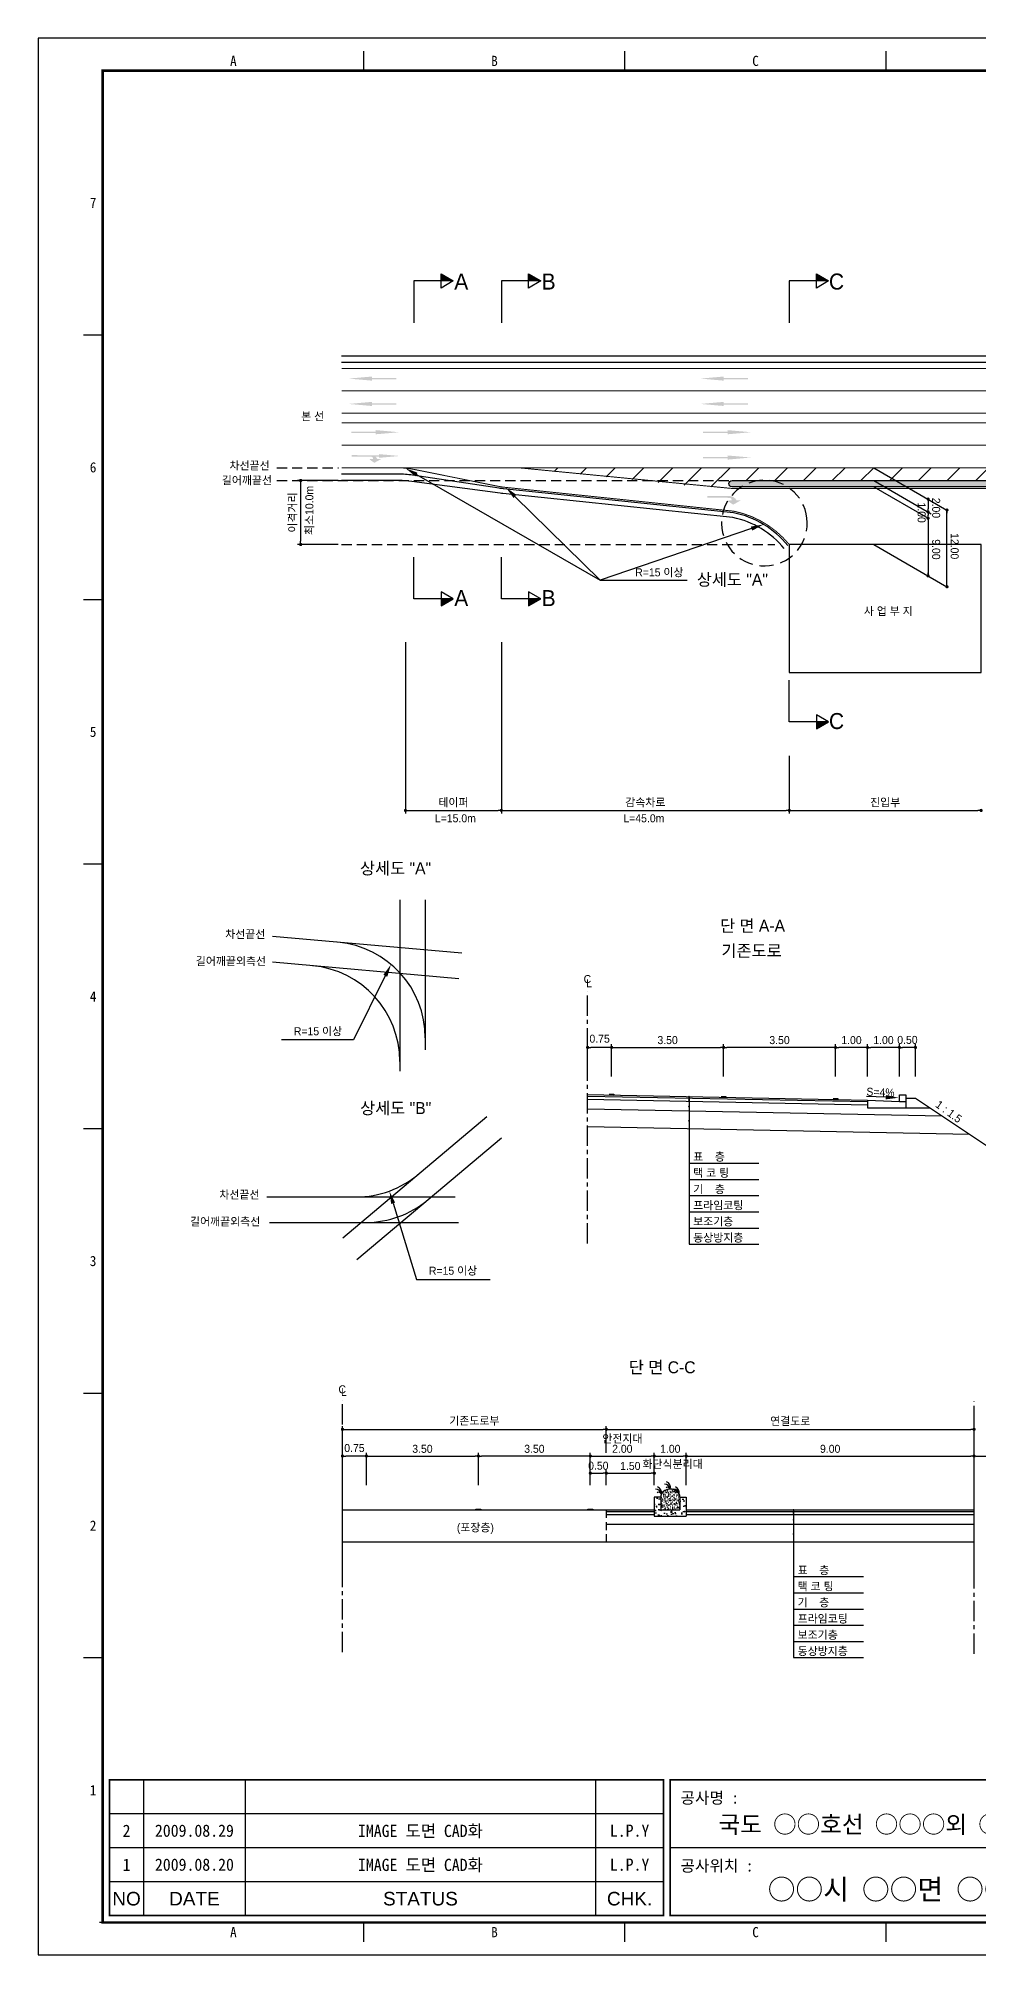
# Model space of a CAD drawing. Header units: millimetres. Extents: x 550 to 974, y 3 to 302.
# Drawn here: x 550.1 to 697.2, y 2.8 to 302.2 of the extents above; entities that cross this region are included whole.
import ezdxf
from ezdxf.enums import TextEntityAlignment as Align

# ---------------------------------------------------------------- set-up
doc = ezdxf.new("R2010")
doc.units = ezdxf.units.MM
doc.linetypes.add('CENTER', pattern=[50.8, 31.75, -6.35, 6.35, -6.35])
doc.linetypes.add('HIDDEN', pattern=[9.525, 6.35, -3.175])
for name, color, linetype in [('CC-GSTR-0004', 4, 'Continuous'), ('CM-LANE-0030', 30, 'Continuous'), ('CZ-DIMT-0002', 7, 'Continuous'), ('CZ-EXST-0002', 1, 'Continuous'), ('CZ-LIN1-0007', 7, 'Continuous'), ('CZ-LIN2-0003', 3, 'Continuous'), ('CZ-LINE-0001', 7, 'Continuous'), ('CZ-TEXT-BOX0', 7, 'Continuous'), ('TITLE', 7, 'Continuous')]:
    doc.layers.add(name, color=color, linetype=linetype)
doc.styles.add('견고딕', font='arial.ttf')
doc.styles.add('돋움', font='')
doc.styles.add('돋음체', font='')
doc.styles.get('돋움').set_extended_font_data('Dotum')
doc.styles.get('돋음체').set_extended_font_data('DotumChe')

# ---------------------------------------------------------------- blocks, each defined once
blk = doc.blocks.new('_Dot')
at = {"color": 0, "linetype": 'ByBlock', "lineweight": -2}
blk.add_line((-0.5, 0), (-1, 0), dxfattribs=at)
at = {"color": 0, "linetype": 'ByBlock', "const_width": 0.5}
blk.add_lwpolyline([(-0.25, 0, 1), (0.25, 0, 1)], format="xyb", close=True, dxfattribs=at)

msp = doc.modelspace()

# ---------------------------------------------------------------- hatches: boundary and pattern name
at = {"layer": 'CM-LANE-0030'}
h = msp.add_hatch(dxfattribs=at)
h.set_pattern_fill('ANSI31', color=256, style=0)
h.set_pattern_definition([(45, (-1423.4063, 465.829), (-2.245064, 2.245064), [])])
h.paths.add_polyline_path([(625.1, 235.13), (653.79, 232.13), (658.59, 232.13), (658.57, 232.13, -0.949204), (658.62, 233.13), (824.63, 233.13, -0.974596), (824.65, 232.13), (824.64, 232.13), (834.36, 232.13), (892.61, 235.13)])
at = {"layer": 'CZ-EXST-0002'}
h = msp.add_hatch(dxfattribs=at)
h.set_pattern_fill('AR-SAND', color=256, scale=0.01, style=0)
h.set_pattern_definition([(37.5, (-461.66986, 3555.16525), (-0.016000313, 0.489413237), [0, -0.38608, 0, -0.4318, 0, -0.41275]), (7.5, (-461.66986, 3555.16525), (0.44952328, 0.7168251), [0, -0.20828, 0, -0.34798, 0, -0.13335]), (327.5, (-461.9823, 3555.16525), (0.79099237, 0.001437185), [0, -0.127, 0, -0.4572, 0, -0.5969]), (317.5, (-461.9823, 3555.16525), (0.76355645, 0.22292932), [0, -0.0635, 0, -0.29972, 0, -0.3429])])
edge = h.paths.add_edge_path()
edge.add_line((650.45, 72.32), (650.45, 74.32))
edge.add_ellipse((648.95, 74.32), major_axis=(-1.5, 0), ratio=0.829212, start_angle=180, end_angle=360)
edge.add_line((647.45, 74.32), (647.45, 72.32))
edge.add_line((647.45, 72.32), (650.45, 72.32))
h = msp.add_hatch(dxfattribs=at)
h.set_pattern_fill('AR-CONC', color=256, scale=0.01, style=0)
h.set_pattern_definition([(50, (-461.6699, 3555.1652), (1.8218467, -0.15939086), [0.1905, -2.0955]), (355, (-461.6699, 3555.1652), (-0.3524283, 1.9105664), [0.1524, -1.6764]), (100.451, (-461.518, 3555.152), (1.469425, 1.7511669), [0.1619, -1.7809]), (46.1842, (-461.6699, 3555.6732), (2.7107904, -0.4204233), [0.28575, -3.14325]), (96.6356, (-461.444, 3555.6382), (2.3740423, 2.4742556), [0.24285, -2.67135]), (351.184, (-461.67, 3555.6732), (2.374046, 2.4742512), [0.2286, -2.5146]), (21, (-461.4159, 3555.5462), (1.5161488, -1.0226552), [0.1905, -2.0955]), (326, (-461.4159, 3555.5462), (0.6180203, 1.8418797), [0.1524, -1.6764]), (71.4514, (-461.2895, 3555.461), (2.1341649, 0.8192286), [0.1619, -1.7809]), (37.5, (-461.66986, 3555.16525), (0.03088603, 0.84555039), [0, -1.65608, 0, -1.7018, 0, -1.68275]), (7.5, (-461.6699, 3555.16525), (0.66819663, 1.00180575), [0, -0.97028, 0, -1.61798, 0, -0.64135]), (327.5, (-462.2363, 3555.16525), (1.35590595, -0.05728744), [0, -0.635, 0, -1.9812, 0, -2.6289]), (317.5, (-462.4903, 3555.1652), (1.4812918, 0.2542649), [0, -0.8255, 0, -1.31572, 0, -1.8669])])
h.paths.add_polyline_path([(651.45, 71.32), (651.45, 74.32), (650.45, 74.32), (650.45, 72.32), (647.45, 72.32), (647.45, 74.32), (646.45, 74.32), (646.45, 71.32)])
at = {"layer": 'CZ-LIN1-0007'}
for points in [[(602.3, 249.37), (602.3, 249.16), (606.12, 249.16), (606.12, 248.94), (602.3, 248.94), (602.3, 248.73), (598.65, 249.05)], [(657.3, 249.37), (657.3, 249.16), (661.12, 249.16), (661.12, 248.94), (657.3, 248.94), (657.3, 248.73), (653.65, 249.05)], [(602.3, 245.41), (602.3, 245.2), (606.12, 245.2), (606.12, 244.99), (602.3, 244.98), (602.3, 244.77), (598.65, 245.09)], [(657.3, 245.41), (657.3, 245.2), (661.12, 245.2), (661.12, 244.99), (657.3, 244.98), (657.3, 244.77), (653.65, 245.09)], [(602.91, 241), (602.91, 240.78), (599.08, 240.78), (599.08, 240.57), (602.91, 240.57), (602.91, 240.35), (606.56, 240.67)], [(657.91, 241), (657.91, 240.78), (654.08, 240.78), (654.08, 240.57), (657.91, 240.57), (657.91, 240.35), (661.56, 240.67)], [(602.26, 237.08, -0.267976), (603.17, 236.47), (603.72, 236.47), (602.69, 235.89), (601.86, 236.46), (602.47, 236.47, 0.504994), (602.2, 236.84), (599.15, 236.85), (599.15, 237.09)], [(603.39, 237.25), (603.39, 237.06), (599.97, 237.06), (599.97, 236.86), (603.39, 236.86), (603.39, 236.67), (606.66, 236.96)], [(657.91, 237.04), (657.91, 236.82), (654.08, 236.82), (654.08, 236.61), (657.91, 236.61), (657.91, 236.39), (661.56, 236.72)], [(658.29, 230.7, -0.267976), (659.32, 230.01), (659.95, 230.01), (658.78, 229.35), (657.83, 230), (658.53, 230.01, 0.504994), (658.22, 230.42), (654.75, 230.44), (654.75, 230.72)], [(640.15, 137.13), (640.15, 137.26), (639.4, 137.27), (639.4, 137.15)], [(657.65, 136.78), (657.65, 136.91), (656.9, 136.92), (656.9, 136.8)], [(675.15, 136.43), (675.15, 136.56), (674.4, 136.57), (674.4, 136.45)], [(619.32, 72.32), (619.32, 72.44), (618.57, 72.44), (618.57, 72.32)], [(636.82, 72.32), (636.82, 72.44), (636.07, 72.44), (636.07, 72.32)]]:
    msp.add_hatch(color=256, dxfattribs=at).paths.add_polyline_path(points)
at = {"layer": 'CZ-LIN2-0003'}
h = msp.add_hatch(dxfattribs=at)
h.set_pattern_fill('CROSS', color=256, scale=0.075, style=0)
h.set_pattern_definition([(0, (-1423.4063, 465.82885), (0.47625, 0.47625), [0.238125, -0.714375]), (90, (-1423.28726, 465.7098), (-0.47625, 0.47625), [0.238125, -0.714375])])
h.paths.add_polyline_path([(824.63, 233.13), (658.62, 233.13, 1), (658.62, 232.13), (824.63, 232.13, 1)])
at = {"layer": 'CZ-LINE-0001'}
for points in [[(613.11, 265.39), (613.11, 264.3), (615.01, 264.3)], [(626.79, 265.39), (626.79, 264.3), (628.69, 264.3)], [(671.79, 265.39), (671.79, 264.3), (673.69, 264.3)], [(615.01, 214.63), (613.11, 214.63), (613.11, 213.53)], [(628.69, 214.63), (626.79, 214.63), (626.79, 213.53)], [(673.69, 195.41), (671.79, 195.41), (671.79, 194.32)]]:
    msp.add_hatch(color=256, dxfattribs=at).paths.add_polyline_path(points)

# ---------------------------------------------------------------- linework, layer by layer
at = {"color": 0, "linetype": 'ByBlock', "lineweight": -2}
for p, q in [((689.25, 229.97), (689.25, 229.72)), ((689.25, 228.47), (689.25, 228.72)), ((689.25, 227.97), (689.25, 227.72)), ((689.25, 227.47), (689.25, 227.72)), ((692.21, 228.26), (692.21, 228.01)), ((689.25, 218.48), (689.25, 218.73)), ((692.21, 216.77), (692.21, 217.02)), ((696.7, 80.73), (696.95, 80.73))]:
    msp.add_line(p, q, dxfattribs=at)
at = {"color": 0, "linetype": 'ByBlock', "const_width": 0.25}
for points in [[(689.25, 230.1, 1), (689.25, 230.35, 1)], [(689.25, 228.35, 1), (689.25, 228.1, 1)], [(689.25, 228.1, 1), (689.25, 228.35, 1)], [(692.21, 228.39, 1), (692.21, 228.64, 1)], [(689.25, 227.35, 1), (689.25, 227.1, 1)], [(689.25, 218.36, 1), (689.25, 218.11, 1)], [(692.21, 216.65, 1), (692.21, 216.4, 1)], [(696.57, 80.73, 1), (696.32, 80.73, 1)]]:
    msp.add_lwpolyline(points, format="xyb", close=True, dxfattribs=at)
at = {"layer": 'CC-GSTR-0004'}
for p, q in [((679.78, 136.34), (679.78, 135.14)), ((679.78, 136.34), (684.78, 136.14)), ((679.78, 135.14), (685.78, 135.14)), ((684.78, 136.14), (684.78, 137.14)), ((684.78, 137.14), (685.78, 137.14)), ((684.78, 136.14), (685.78, 136.14)), ((685.78, 137.14), (685.78, 135.14))]:
    msp.add_line(p, q, dxfattribs=at)
for points in [[(597.55, 252.63), (937.55, 252.63)], [(597.55, 251.63), (937.55, 251.63)]]:
    msp.add_lwpolyline(points, dxfattribs=at)
for points in [[(667.35, 222.97, 0.173179), (658.85, 228.08), (622.88, 231.84, -0.011191), (622.21, 231.92), (608.65, 233.96, 0.037262), (606.43, 234.13), (597.55, 234.13)], [(666.77, 222.49, 0.172539), (658.74, 227.34), (622.76, 231.1), (622.76, 231.1, -0.007174), (622.33, 231.15), (622.33, 231.15), (608.53, 232.99), (608.53, 232.99, 0.033239), (606.55, 233.13), (606.55, 233.13), (597.55, 233.13)]]:
    msp.add_lwpolyline(points, format="xyb", dxfattribs=at)
at = {"layer": 'CM-LANE-0030', "const_width": 0.15}
for points in [[(597.55, 243.63), (937.55, 243.63)], [(597.55, 242.13), (937.55, 242.13)]]:
    msp.add_lwpolyline(points, dxfattribs=at)
msp.add_lwpolyline([(824.62, 231.88), (658.67, 231.88), (625.1, 235.13), (892.61, 235.13)], close=True, dxfattribs=at)
at = {"layer": 'CZ-EXST-0002'}
for p, q in [((606.66, 167.64), (606.66, 140.86)), ((610.65, 167.64), (610.65, 144.21)), ((616.36, 159.27), (586.77, 161.9)), ((615.87, 155.3), (586.77, 157.89)), ((597.74, 114.8), (620.29, 133.78)), ((599.95, 111.43), (622.55, 130.46)), ((585.87, 121.22), (615.34, 121.22)), ((586.28, 117.22), (615.82, 117.22)), ((597.7, 72.32), (638.95, 72.32)), ((597.7, 67.32), (638.95, 67.32))]:
    msp.add_line(p, q, dxfattribs=at)
at = {"layer": 'CZ-LIN1-0007'}
for p, q in [((639.4, 137.27), (640.15, 137.26)), ((639.4, 137.15), (640.15, 137.13)), ((640.15, 137.26), (640.15, 137.13)), ((656.9, 136.92), (657.65, 136.91)), ((656.9, 136.8), (657.65, 136.78)), ((657.65, 136.91), (657.65, 136.78)), ((674.4, 136.57), (675.15, 136.56)), ((674.4, 136.45), (675.15, 136.43)), ((675.15, 136.56), (675.15, 136.43)), ((618.57, 72.44), (619.32, 72.44)), ((618.57, 72.32), (618.57, 72.44)), ((619.32, 72.32), (618.57, 72.32)), ((619.32, 72.44), (619.32, 72.32)), ((636.07, 72.44), (636.82, 72.44)), ((636.07, 72.32), (636.07, 72.44)), ((636.82, 72.32), (636.07, 72.32)), ((636.82, 72.44), (636.82, 72.32))]:
    msp.add_line(p, q, dxfattribs=at)
at = {"layer": 'CZ-LIN1-0007', "const_width": 0.15}
msp.add_lwpolyline([(597.55, 250.63), (937.55, 250.63)], dxfattribs=at)
at = {"layer": 'CZ-LIN1-0007', "linetype": 'HIDDEN', "const_width": 0.15}
for points in [[(597.55, 247.13), (937.55, 247.13)], [(597.55, 238.63), (937.55, 238.63)], [(625.1, 235.13), (606.06, 235.13)]]:
    msp.add_lwpolyline(points, dxfattribs=at)
at = {"layer": 'CZ-LIN1-0007', "const_width": 0.15}
msp.add_lwpolyline([(667.55, 223.13, 0.173382), (658.89, 228.33), (623.24, 232.05), (623.24, 232.05, -0.023299), (621.86, 232.26), (621.86, 232.26), (609, 234.84), (609, 234.84, 0.049389), (606.06, 235.13), (606.06, 235.13), (597.55, 235.13)], format="xyb", dxfattribs=at)
at = {"layer": 'CZ-LIN2-0003'}
for p, q in [((636.03, 137.22), (679.78, 136.34)), ((636.03, 136.97), (679.78, 136.09)), ((636.03, 136.47), (679.78, 135.59)), ((636.03, 134.97), (691.45, 133.86)), ((685.78, 136.64), (687.28, 136.64)), ((685.78, 135.14), (689.53, 135.14)), ((687.28, 136.64), (699.48, 128.51)), ((636.03, 132.22), (695.71, 131.02)), ((638.95, 72.32), (646.45, 72.32)), ((638.95, 72.07), (646.45, 72.07)), ((646.45, 74.32), (646.45, 71.32)), ((647.45, 74.32), (646.45, 74.32)), ((647.45, 74.32), (647.45, 72.32)), ((647.45, 72.32), (650.45, 72.32)), ((650.45, 74.32), (651.45, 74.32)), ((650.45, 74.32), (650.45, 72.32)), ((651.45, 74.32), (651.45, 71.32)), ((651.45, 72.32), (696.45, 72.32)), ((651.45, 72.07), (696.45, 72.07)), ((638.95, 71.57), (646.45, 71.57)), ((638.95, 70.07), (696.45, 70.07)), ((646.45, 71.32), (651.45, 71.32)), ((651.45, 71.57), (696.45, 71.57)), ((638.95, 67.32), (696.45, 67.32))]:
    msp.add_line(p, q, dxfattribs=at)
msp.add_lwpolyline([(824.63, 233.13, -0.974596), (824.65, 232.13), (824.64, 232.13), (658.59, 232.13), (658.57, 232.13, -0.949204), (658.62, 233.13)], format="xyb", close=True, dxfattribs=at)
msp.add_lwpolyline([(697.55, 223.13), (667.55, 223.13), (667.55, 203.13), (697.55, 203.13)], close=True, dxfattribs=at)
for centre, radius, start, end in [((595.65, 146.05), 15, 0, 84.9204), ((591.66, 142.39), 15, 0, 84.9204), ((599.9, 136.22), 15, 270, 310.097), ((601.36, 132.22), 15, 270, 310.097), ((646.68, 74.66), 0.88, 7.8639, 92.7752), ((647.14, 74.63), 0.44, 19.771, 124.0366), ((646.58, 75), 1, 347.1802, 67.3267), ((648.08, 75.44), 0.88, 7.8639, 92.7752), ((648.53, 75.41), 0.44, 19.771, 124.0366), ((647.97, 75.79), 1, 347.1802, 67.3267), ((649.47, 74.66), 0.88, 7.8639, 92.7752), ((649.93, 74.63), 0.44, 19.771, 124.0366), ((649.36, 75), 1, 347.1802, 67.3267)]:
    msp.add_arc(centre, radius, start, end, dxfattribs=at)
msp.add_ellipse((648.95, 74.32), major_axis=(-1.5, 0), ratio=0.829212, start_param=3.141593, end_param=6.283185, dxfattribs=at)
at = {"layer": 'CZ-LINE-0001'}
for p, q in [((615.01, 264.3), (608.87, 264.3)), ((608.87, 264.3), (608.87, 257.75)), ((613.11, 263.2), (613.11, 265.39)), ((613.11, 265.39), (615.01, 264.3)), ((615.01, 264.3), (613.11, 263.2)), ((628.69, 264.3), (622.55, 264.3)), ((622.55, 264.3), (622.55, 257.75)), ((626.79, 263.2), (626.79, 265.39)), ((626.79, 265.39), (628.69, 264.3)), ((628.69, 264.3), (626.79, 263.2)), ((673.69, 264.3), (667.55, 264.3)), ((667.55, 264.3), (667.55, 257.75)), ((671.79, 263.2), (671.79, 265.39)), ((671.79, 265.39), (673.69, 264.3)), ((673.69, 264.3), (671.79, 263.2)), ((680.76, 235.13), (692.21, 228.51)), ((597.05, 233.13), (590.66, 233.13)), ((591.16, 232.63), (591.16, 223.63)), ((680.76, 233.13), (689.75, 227.93)), ((680.76, 233.13), (689.75, 227.93)), ((680.76, 232.13), (689.25, 227.22)), ((689.25, 229.72), (689.25, 228.72)), ((692.21, 216.52), (692.21, 228.51)), ((689.25, 227.22), (689.25, 218.23)), ((597.05, 223.13), (590.66, 223.13)), ((680.76, 223.14), (692.21, 216.52)), ((608.87, 214.63), (608.87, 221.17)), ((622.55, 214.63), (622.55, 221.17)), ((615.01, 214.63), (613.11, 215.72)), ((613.11, 215.72), (613.11, 213.53)), ((628.69, 214.63), (626.79, 215.72)), ((626.79, 215.72), (626.79, 213.53)), ((637.97, 217.57), (651.58, 217.57)), ((615.01, 214.63), (608.87, 214.63)), ((613.11, 213.53), (615.01, 214.63)), ((628.69, 214.63), (622.55, 214.63)), ((626.79, 213.53), (628.69, 214.63)), ((607.55, 207.86), (607.55, 181.09)), ((622.55, 207.86), (622.55, 181.09)), ((622.55, 207.86), (622.55, 181.09)), ((667.55, 195.41), (667.55, 201.96)), ((673.69, 195.41), (667.55, 195.41)), ((673.69, 195.41), (671.79, 196.51)), ((671.79, 196.51), (671.79, 194.32)), ((671.79, 194.32), (673.69, 195.41)), ((667.55, 190.14), (667.55, 181.09)), ((667.55, 190.14), (667.55, 181.09)), ((608.05, 181.59), (622.05, 181.59)), ((623.05, 181.59), (667.05, 181.59)), ((668.05, 181.59), (697.05, 181.59)), ((636.03, 140.01), (636.03, 145.06)), ((639.28, 144.56), (636.53, 144.56)), ((639.78, 140.01), (639.78, 145.06)), ((639.78, 140.01), (639.78, 145.06)), ((640.28, 144.56), (656.78, 144.56)), ((657.28, 140.01), (657.28, 145.06)), ((657.28, 140.01), (657.28, 145.06)), ((674.28, 144.56), (657.78, 144.56)), ((674.78, 140.01), (674.78, 145.06)), ((674.78, 140.01), (674.78, 145.06)), ((679.28, 144.56), (675.28, 144.56)), ((679.78, 140.01), (679.78, 145.06)), ((679.78, 140.01), (679.78, 145.06)), ((684.28, 144.56), (680.28, 144.56)), ((684.78, 140.01), (684.78, 145.06)), ((684.78, 142.45), (684.78, 145.06)), ((686.78, 144.56), (685.28, 144.56)), ((687.28, 140.01), (687.28, 145.06)), ((651.88, 136.9), (651.88, 113.82)), ((651.88, 126.47), (662.81, 126.47)), ((651.88, 123.94), (662.81, 123.94)), ((651.88, 121.41), (662.81, 121.41)), ((651.88, 118.88), (662.81, 118.88)), ((651.88, 116.35), (662.81, 116.35)), ((651.88, 113.82), (662.81, 113.82)), ((597.7, 81.23), (597.7, 85.4)), ((598.2, 84.9), (638.45, 84.9)), ((638.95, 81.23), (638.95, 85.4)), ((638.95, 81.23), (638.95, 85.4)), ((639.45, 84.9), (695.95, 84.9)), ((696.45, 81.23), (696.45, 85.4)), ((597.7, 61.14), (597.7, 81.55)), ((597.7, 76.17), (597.7, 81.23)), ((601.45, 76.17), (601.45, 81.23)), ((601.45, 76.17), (601.45, 81.23)), ((618.95, 76.17), (618.95, 81.23)), ((618.95, 76.17), (618.95, 81.23)), ((636.45, 76.17), (636.45, 81.23)), ((636.45, 76.17), (636.45, 81.23)), ((646.45, 76.17), (646.45, 81.23)), ((646.45, 76.17), (646.45, 81.23)), ((651.45, 76.17), (651.45, 81.23)), ((651.45, 76.17), (651.45, 81.23)), ((696.45, 60.89), (696.45, 81.3)), ((696.45, 76.17), (696.45, 81.23)), ((696.45, 76.17), (696.45, 81.23)), ((600.95, 80.73), (598.2, 80.73)), ((601.95, 80.73), (618.45, 80.73)), ((635.95, 80.73), (619.45, 80.73)), ((636.45, 76.17), (636.45, 78.55)), ((636.95, 80.73), (645.95, 80.73)), ((636.95, 78.05), (638.45, 78.05)), ((638.95, 76.17), (638.95, 78.55)), ((638.95, 76.17), (638.95, 78.55)), ((639.45, 78.05), (645.95, 78.05)), ((646.45, 76.17), (646.45, 78.55)), ((646.95, 80.73), (650.95, 80.73)), ((651.95, 80.73), (695.95, 80.73)), ((696.95, 80.73), (707.17, 80.73)), ((668.21, 72.32), (668.21, 49.24)), ((668.21, 61.89), (679.15, 61.89)), ((668.21, 59.36), (679.15, 59.36)), ((668.21, 56.83), (679.15, 56.83)), ((668.21, 54.3), (679.15, 54.3)), ((668.21, 51.77), (679.15, 51.77)), ((668.21, 49.24), (679.15, 49.24))]:
    msp.add_line(p, q, dxfattribs=at)
at = {"layer": 'CZ-LINE-0001', "linetype": 'HIDDEN', "ltscale": 0.25}
for p, q in [((587.44, 235.13), (597.1, 235.13)), ((587.44, 233.13), (658.62, 233.13)), ((597.55, 223.13), (665.32, 223.13))]:
    msp.add_line(p, q, dxfattribs=at)
at = {"layer": 'CZ-LINE-0001', "linetype": 'HIDDEN', "ltscale": 0.35}
msp.add_line((670.32, 227.26), (670.32, 227.27), dxfattribs=at)
at = {"layer": 'CZ-LINE-0001', "linetype": 'CENTER', "ltscale": 0.1}
for p, q in [((636.03, 113.94), (636.03, 153.32)), ((597.7, 50.1), (597.7, 89.48)), ((696.45, 49.85), (696.45, 89.23))]:
    msp.add_line(p, q, dxfattribs=at)
at = {"layer": 'CZ-LINE-0001', "linetype": 'HIDDEN', "ltscale": 0.2}
msp.add_line((638.95, 72.32), (638.95, 67.32), dxfattribs=at)
at = {"layer": 'CZ-LINE-0001'}
for points in [[(609.27, 234.06), (637.97, 217.57)], [(624.67, 230.65), (637.97, 217.57)], [(661.65, 225.62), (637.97, 217.57)], [(604.4, 155.75), (599.4, 145.73), (588.16, 145.73)], [(682.65, 136.78), (679.65, 136.9)], [(605.62, 120.22), (609.28, 108.32), (620.77, 108.32)]]:
    msp.add_lwpolyline(points, dxfattribs=at)
at = {"layer": 'CZ-LINE-0001', "linetype": 'HIDDEN', "ltscale": 0.35}
msp.add_arc((663.67, 226.48), 6.7, 6.7667, 6.749, dxfattribs=at)
at = {"layer": 'CZ-LINE-0001', "linetype": 'ByBlock'}
for centre, start, end in [((651.87, 136.15), 0, 180), ((651.87, 136.15), 0, 180), ((651.87, 136.15), 180, 0), ((651.87, 136.15), 180, 0), ((651.87, 135.35), 0, 180), ((651.87, 135.35), 0, 180), ((651.87, 135.35), 180, 0), ((651.87, 135.35), 180, 0), ((651.88, 136.84), 0, 180), ((651.88, 136.84), 0, 180), ((651.88, 136.84), 180, 0), ((651.88, 136.84), 180, 0), ((651.88, 136.64), 0, 180), ((651.88, 136.64), 0, 180), ((651.88, 136.64), 180, 0), ((651.88, 136.64), 180, 0), ((651.88, 136.4), 0, 180), ((651.88, 136.4), 0, 180), ((651.88, 136.4), 180, 0), ((651.88, 136.4), 180, 0), ((651.87, 133.12), 0, 180), ((651.87, 133.12), 0, 180), ((651.87, 133.12), 180, 0), ((651.87, 133.12), 180, 0), ((668.21, 72.26), 0, 180), ((668.21, 72.26), 0, 180), ((668.21, 72.26), 180, 0), ((668.21, 72.26), 180, 0), ((668.21, 72.06), 0, 180), ((668.21, 72.06), 0, 180), ((668.21, 72.06), 180, 0), ((668.21, 72.06), 180, 0), ((668.21, 71.82), 0, 180), ((668.21, 71.82), 0, 180), ((668.21, 71.57), 0, 180), ((668.21, 71.57), 0, 180), ((668.21, 71.57), 180, 0), ((668.21, 71.57), 180, 0), ((668.21, 70.77), 0, 180), ((668.21, 70.77), 0, 180), ((668.21, 70.77), 180, 0), ((668.21, 70.77), 180, 0), ((668.21, 71.82), 180, 0), ((668.21, 71.82), 180, 0), ((668.21, 68.54), 0, 180), ((668.21, 68.54), 0, 180), ((668.21, 68.54), 180, 0), ((668.21, 68.54), 180, 0)]:
    msp.add_arc(centre, 0.0625, start, end, dxfattribs=at)
at = {"layer": 'CZ-LINE-0001'}
for points in [[(609.11, 233.77), (607.54, 235.05), (609.44, 234.35)], [(624.43, 230.41), (623.24, 232.05), (624.9, 230.89)], [(661.54, 225.93), (663.54, 226.26), (661.76, 225.3)], [(604.1, 155.9), (605.29, 157.54), (604.7, 155.6)], [(682.66, 137.12), (684.65, 136.7), (682.64, 136.45)], [(605.31, 120.12), (605.04, 122.13), (605.94, 120.32)]]:
    msp.add_solid(points, dxfattribs=at)
at = {"layer": 'TITLE', "color": 7, "linetype": 'Continuous'}
for p, q in [((601.05, 297.17), (601.05, 300.19)), ((641.87, 297.17), (641.87, 300.19)), ((682.7, 297.17), (682.7, 300.19)), ((560.22, 255.84), (557.2, 255.84)), ((560.22, 214.51), (557.2, 214.51)), ((560.22, 173.18), (557.2, 173.18)), ((560.22, 131.85), (557.2, 131.85)), ((560.22, 90.52), (557.2, 90.52)), ((560.22, 49.19), (557.2, 49.19)), ((601.05, 4.84), (601.05, 7.86)), ((641.87, 4.84), (641.87, 7.86)), ((682.7, 4.84), (682.7, 7.86))]:
    msp.add_line(p, q, dxfattribs=at)
at = {"layer": 'TITLE', "ltscale": 150}
for p, q in [((566.59, 30.15), (566.59, 8.93)), ((582.5, 30.15), (582.5, 8.93)), ((637.28, 30.15), (637.28, 8.93)), ((647.89, 24.84), (561.28, 24.84)), ((647.89, 19.54), (561.28, 19.54)), ((735.56, 19.54), (648.95, 19.54)), ((647.89, 14.23), (561.28, 14.23))]:
    msp.add_line(p, q, dxfattribs=at)
at = {"layer": 'TITLE'}
msp.add_line((968.58, 7.86), (559.72, 7.86), dxfattribs=at)
msp.add_lwpolyline([(550.14, 2.83), (973.5, 2.83), (973.5, 302.21), (550.14, 302.21)], close=True, dxfattribs=at)
at = {"layer": 'TITLE', "linetype": 'Continuous', "const_width": 0.403}
msp.add_lwpolyline([(560.22, 7.86), (560.22, 297.17), (968.47, 297.17), (968.47, 7.86)], close=True, dxfattribs=at)
at = {"layer": 'TITLE', "ltscale": 150, "const_width": 0.265}
for points in [[(561.28, 30.15), (647.89, 30.15), (647.89, 8.93), (561.28, 8.93)], [(648.95, 30.15), (735.56, 30.15), (735.56, 8.93), (648.95, 8.93)]]:
    msp.add_lwpolyline(points, close=True, dxfattribs=at)

# ---------------------------------------------------------------- block references
at = {"layer": 'CZ-LINE-0001', "xscale": 0.5, "yscale": 0.5, "zscale": 0.5}
for p, rotation in [((591.16, 233.13), 90), ((591.16, 223.13), 270), ((607.55, 181.59), 180), ((622.55, 181.59), 180), ((667.55, 181.59), 180), ((636.03, 144.56), 180), ((639.78, 144.56), 180), ((657.28, 144.56), 180), ((674.78, 144.56), 180), ((679.78, 144.56), 180), ((684.78, 144.56), 180), ((597.7, 84.9), 180), ((638.95, 84.9), 180), ((597.7, 80.73), 180), ((601.45, 80.73), 180), ((618.95, 80.73), 180), ((636.45, 80.73), 180), ((646.45, 80.73), 180), ((651.45, 80.73), 180), ((636.45, 78.05), 180), ((638.95, 78.05), 180)]:
    msp.add_blockref('_Dot', p, dxfattribs=dict(at, rotation=rotation))
for p in [(622.55, 181.59), (667.55, 181.59), (697.55, 181.59), (639.78, 144.56), (657.28, 144.56), (674.78, 144.56), (679.78, 144.56), (684.78, 144.56), (687.28, 144.56), (638.95, 84.9), (696.45, 84.9), (601.45, 80.73), (618.95, 80.73), (636.45, 80.73), (646.45, 80.73), (651.45, 80.73), (696.45, 80.73), (638.95, 78.05), (646.45, 78.05)]:
    msp.add_blockref('_Dot', p, dxfattribs=at)

# ---------------------------------------------------------------- texts
at = {"layer": 'CZ-DIMT-0002', "style": '돋움'}
for s, height, p in [('A', 2.5, (616.27, 264.21)), ('B', 2.5, (629.94, 264.21)), ('C', 2.5, (674.94, 264.21)), ('본 선', 1.25, (593.04, 243.15)), ('길어깨끝선', 1.25, (582.76, 233.15)), ('차선끝선', 1.25, (583.17, 235.46)), ('R=15 이상', 1.25, (647.24, 218.78)), ('상세도 "A"', 1.875, (658.66, 217.65)), ('A', 2.5, (616.27, 214.76)), ('B', 2.5, (629.94, 214.76)), ('사 업 부 지', 1.25, (683.03, 212.72)), ('C', 2.5, (674.94, 195.55)), ('L=15.0m', 1.25, (615.35, 180.36)), ('L=45.0m', 1.25, (644.82, 180.36)), ('차선끝선', 1.25, (582.5, 162.24)), ('길어깨끝외측선', 1.25, (580.26, 158.04)), ('C', 1.25, (635.99, 155.24)), ('L', 1.25, (636.25, 154.59)), ('R=15 이상', 1.25, (593.87, 147.09)), ('차선끝선', 1.25, (581.59, 121.56)), ('길어깨끝외측선', 1.25, (579.36, 117.36)), ('R=15 이상', 1.25, (614.99, 109.68)), ('C', 1.25, (597.66, 91.15)), ('L', 1.25, (597.92, 90.75))]:
    msp.add_text(s, height=height, dxfattribs=at).set_placement(p, align=Align.MIDDLE_CENTER)
msp.add_text('최소10.0m', height=1.25, rotation=90, dxfattribs=at).set_placement((593.15, 224.61))
for s, rotation, p in [('S=4%', 357.7094, (681.82, 137.57)), ('1 : 1.5', 323.8881, (692.49, 134.53))]:
    msp.add_text(s, height=1.25, rotation=rotation, dxfattribs=at).set_placement(p, align=Align.MIDDLE_CENTER)
for s, p in [('표    층', (652.53, 126.86)), ('택 코 팅', (652.53, 124.33)), ('기    층', (652.53, 121.8)), ('프라임코팅', (652.53, 119.27)), ('보조기층', (652.53, 116.74)), ('동상방지층', (652.53, 114.21)), ('안전지대', (638.33, 82.82)), ('화단식분리대', (644.6, 78.85)), ('(포장층)', (615.58, 68.94)), ('표    층', (668.86, 62.28)), ('택 코 팅', (668.86, 59.75)), ('기    층', (668.86, 57.22)), ('프라임코팅', (668.86, 54.69)), ('보조기층', (668.86, 52.16)), ('동상방지층', (668.86, 49.63))]:
    msp.add_text(s, height=1.25, dxfattribs=at).set_placement(p)
at = {"layer": 'CZ-DIMT-0002', "char_height": 1.25, "attachment_point": 5, "rotation": 270, "style": '돋움'}
for s, insert in [('1.00', (688.24, 228.11)), ('\\A1;2.00', (690.51, 228.84)), ('12.00', (693.4, 222.87)), ('9.00', (690.51, 222.36))]:
    msp.add_mtext(s, dxfattribs=dict(at, insert=insert))
at = {"layer": 'CZ-LINE-0001', "insert": (589.97, 228.13), "char_height": 1.25, "attachment_point": 5, "rotation": 90, "style": '돋움'}
msp.add_mtext('\\A1;이격거리', dxfattribs=at)
at = {"layer": 'CZ-LINE-0001', "char_height": 1.25, "attachment_point": 5, "style": '돋움'}
for s, insert in [('\\A1;테이퍼', (615.05, 182.78)), ('\\A1;감속차로', (645.05, 182.79)), ('\\A1;진입부', (682.55, 182.78)), ('\\A1;0.75', (637.9, 145.92)), ('\\A1;3.50', (648.53, 145.7)), ('\\A1;3.50', (666.03, 145.7)), ('\\A1;1.00', (677.28, 145.7)), ('\\A1;1.00', (682.28, 145.7)), ('\\A1;0.50', (686.03, 145.73)), ('\\A1;기존도로부', (618.32, 86.16)), ('\\A1;연결도로', (667.7, 86.13)), ('\\A1;0.75', (599.57, 81.97)), ('\\A1;3.50', (610.2, 81.85)), ('\\A1;3.50', (627.7, 81.85)), ('\\A1;2.00', (641.45, 81.85)), ('\\A1;1.00', (648.95, 81.85)), ('\\A1;9.00', (673.95, 81.85)), ('\\A1;0.50', (637.7, 79.21)), ('\\A1;1.50', (642.7, 79.17))]:
    msp.add_mtext(s, dxfattribs=dict(at, insert=insert))
at = {"layer": 'CZ-TEXT-BOX0', "style": '돋움'}
for s, p in [('상세도 "A"', (606, 172.55)), ('단 면 A-A', (661.81, 163.57)), ('기존도로', (661.66, 159.67)), ('상세도 "B"', (606.02, 135.09)), ('단 면 C-C', (647.69, 94.59))]:
    msp.add_text(s, height=1.875, dxfattribs=at).set_placement(p, align=Align.MIDDLE_CENTER)
at = {"layer": 'TITLE', "color": 3, "linetype": 'Continuous', "style": '돋음체'}
for s, p in [('A', (580.64, 298.68)), ('B', (621.46, 298.68)), ('C', (662.28, 298.68)), ('7', (558.71, 276.51)), ('6', (558.71, 235.18)), ('5', (558.71, 193.85)), ('4', (558.71, 152.52)), ('3', (558.71, 111.19)), ('2', (558.71, 69.86)), ('1', (558.71, 28.53)), ('A', (580.64, 6.35)), ('B', (621.46, 6.35)), ('C', (662.28, 6.35))]:
    msp.add_text(s, height=1.59, dxfattribs=at).set_placement(p, align=Align.MIDDLE)
at = {"layer": 'TITLE', "style": '돋음체'}
for s, p in [('공사명 : ', (650.55, 26.43)), ('공사위치 :', (650.55, 15.82))]:
    msp.add_text(s, height=1.804, dxfattribs=at).set_placement(p)
at = {"layer": 'TITLE', "color": 7, "linetype": 'Continuous', "style": '돋음체'}
for s, height, p in [('국도 ○○호선 ○○○외 ○인 도로점용시설공사', 2.7, (694.76, 23.22)), ('○○시 ○○면 ○○리○○-○번지', 3.1832, (696.79, 13.06))]:
    msp.add_text(s, height=height, dxfattribs=at).set_placement(p, align=Align.MIDDLE)
at = {"layer": 'TITLE', "color": 1, "linetype": 'Continuous', "style": '돋음체'}
msp.add_text('2', height=1.91, dxfattribs=at).set_placement((563.94, 22.19), align=Align.MIDDLE)
at = {"layer": 'TITLE', "linetype": 'Continuous'}
for s, height, style, p in [('2009.08.29', 1.91, '돋음체', (574.55, 22.19)), ('L.P.Y', 1.91, '돋음체', (642.59, 22.19)), ('1', 1.91, '돋음체', (563.94, 16.88)), ('2009.08.20', 1.91, '돋음체', (574.55, 16.88)), ('L.P.Y', 1.91, '돋음체', (642.59, 16.88)), ('NO', 2.122, '견고딕', (563.94, 11.58)), ('DATE', 2.122, '견고딕', (574.55, 11.58)), ('STATUS', 2.122, '견고딕', (609.89, 11.58)), ('CHK.', 2.122, '견고딕', (642.59, 11.58))]:
    msp.add_text(s, height=height, dxfattribs=dict(at, style=style)).set_placement(p, align=Align.MIDDLE)
at = {"layer": 'TITLE', "style": '돋음체'}
for p in [(609.89, 22.19), (609.89, 16.88)]:
    msp.add_text('IMAGE 도면 CAD화', height=1.9099, dxfattribs=at).set_placement(p, align=Align.MIDDLE)

doc.saveas('drawing.dxf')
